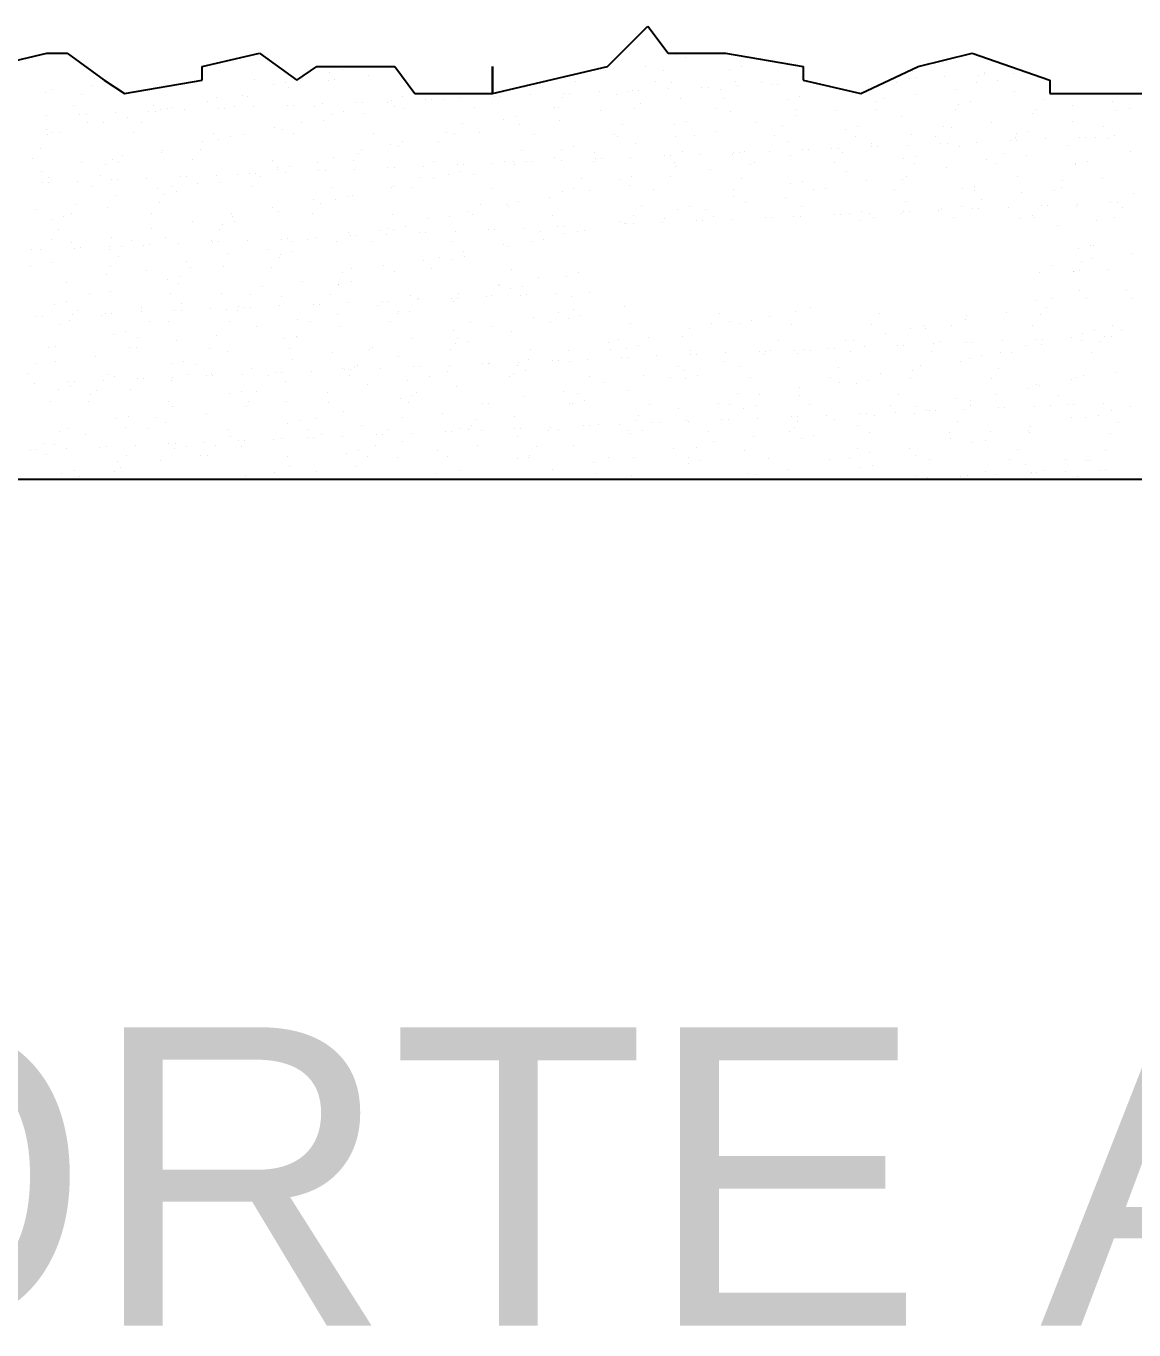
# Model space of a CAD drawing. Header units: inches. Extents: x -3 to 923, y -103 to 154.
# Drawn here: x 617.5236 to 617.6349, y 57.1439 to 57.275 of the extents above; entities that cross this region are included whole.
import ezdxf

# ---------------------------------------------------------------- set-up
doc = ezdxf.new("R2010")
doc.units = ezdxf.units.IN
doc.header["$LTSCALE"] = 10
doc.header["$MEASUREMENT"] = 0
doc.layers.add('DETALHES', color=6, linetype='Continuous')
doc.layers.add('DI-Textos_do_diagrama', color=7, linetype='Continuous')
doc.styles.add('Arial', font='arial.ttf')

# ---------------------------------------------------------------- blocks, each defined once
blk = doc.blocks.new('*X9')
at = {"color": 0}
for p, q in [((101.834, 20.174), (101.834, 20.174)), ((105.77, 20.06), (105.77, 20.06)), ((106.079, 20.176), (106.079, 20.176)), ((106.177, 20.152), (106.177, 20.152)), ((106.733, 20.055), (106.733, 20.055)), ((108.893, 20.105), (108.893, 20.105)), ((100.232, 19.935), (100.232, 19.935)), ((100.315, 19.922), (100.315, 19.922)), ((101.843, 19.927), (101.843, 19.927)), ((102.59, 19.917), (102.59, 19.917)), ((102.597, 19.998), (102.597, 19.998)), ((102.651, 19.925), (102.651, 19.925)), ((102.731, 20.029), (102.731, 20.029)), ((102.992, 19.965), (102.992, 19.965)), ((104.964, 19.94), (104.964, 19.94)), ((105.369, 20.013), (105.369, 20.013)), ((105.954, 20.013), (105.954, 20.013)), ((106.611, 20.028), (106.611, 20.028)), ((107.335, 19.943), (107.335, 19.943)), ((108.421, 19.939), (108.421, 19.939)), ((108.453, 20.007), (108.453, 20.007)), ((108.484, 19.942), (108.484, 19.942)), ((108.778, 19.955), (108.778, 19.955)), ((109.116, 19.969), (109.116, 19.969)), ((109.178, 19.997), (109.178, 19.997)), ((109.178, 19.972), (109.178, 19.972)), ((109.307, 19.918), (109.307, 19.918)), ((109.473, 19.985), (109.473, 19.985)), ((99.741, 19.794), (99.741, 19.794)), ((99.812, 19.822), (99.812, 19.822)), ((100.213, 19.869), (100.213, 19.869)), ((102.035, 19.873), (102.035, 19.873)), ((102.157, 19.9), (102.157, 19.9)), ((102.185, 19.844), (102.185, 19.844)), ((104.557, 19.848), (104.557, 19.848)), ((104.95, 19.787), (104.95, 19.787)), ((105.012, 19.79), (105.012, 19.79)), ((105.067, 19.911), (105.067, 19.911)), ((105.307, 19.803), (105.307, 19.803)), ((105.598, 19.804), (105.598, 19.804)), ((105.644, 19.818), (105.644, 19.818)), ((105.706, 19.82), (105.706, 19.82)), ((105.874, 19.909), (105.874, 19.909)), ((106.001, 19.833), (106.001, 19.833)), ((106.037, 19.901), (106.037, 19.901)), ((106.338, 19.848), (106.338, 19.848)), ((106.401, 19.851), (106.401, 19.851)), ((106.529, 19.823), (106.529, 19.823)), ((106.678, 19.903), (106.678, 19.903)), ((106.695, 19.864), (106.695, 19.864)), ((106.934, 19.896), (106.934, 19.896)), ((107.033, 19.878), (107.033, 19.878)), ((107.095, 19.881), (107.095, 19.881)), ((107.39, 19.894), (107.39, 19.894)), ((108.29, 19.895), (108.29, 19.895)), ((108.9, 19.826), (108.9, 19.826)), ((109.098, 19.893), (109.098, 19.893)), ((109.478, 19.805), (109.478, 19.805)), ((100.027, 19.668), (100.027, 19.668)), ((100.107, 19.772), (100.107, 19.772)), ((100.831, 19.661), (100.831, 19.661)), ((101.377, 19.705), (101.377, 19.705)), ((101.462, 19.746), (101.462, 19.746)), ((101.639, 19.66), (101.639, 19.66)), ((101.719, 19.764), (101.719, 19.764)), ((101.778, 19.752), (101.778, 19.752)), ((102.172, 19.666), (102.172, 19.666)), ((102.235, 19.669), (102.235, 19.669)), ((102.529, 19.682), (102.529, 19.682)), ((102.867, 19.696), (102.867, 19.696)), ((102.929, 19.699), (102.929, 19.699)), ((103.182, 19.698), (103.182, 19.698)), ((103.224, 19.712), (103.224, 19.712)), ((103.33, 19.756), (103.33, 19.756)), ((103.561, 19.727), (103.561, 19.727)), ((103.623, 19.73), (103.623, 19.73)), ((103.751, 19.727), (103.751, 19.727)), ((103.918, 19.742), (103.918, 19.742)), ((104.255, 19.757), (104.255, 19.757)), ((104.318, 19.76), (104.318, 19.76)), ((104.612, 19.773), (104.612, 19.773)), ((104.942, 19.748), (104.942, 19.748)), ((105.476, 19.777), (105.476, 19.777)), ((105.72, 19.683), (105.72, 19.683)), ((106.122, 19.731), (106.122, 19.731)), ((106.554, 19.74), (106.554, 19.74)), ((107.196, 19.728), (107.196, 19.728)), ((107.319, 19.756), (107.319, 19.756)), ((108.094, 19.705), (108.094, 19.705)), ((108.165, 19.732), (108.165, 19.732)), ((108.499, 19.779), (108.499, 19.779)), ((108.917, 19.68), (108.917, 19.68)), ((109.039, 19.707), (109.039, 19.707)), ((109.777, 19.724), (109.777, 19.724)), ((110.064, 19.662), (110.064, 19.662)), ((110.465, 19.709), (110.465, 19.709)), ((99.752, 19.56), (99.752, 19.56)), ((100.089, 19.575), (100.089, 19.575)), ((100.152, 19.578), (100.152, 19.578)), ((100.446, 19.591), (100.446, 19.591)), ((100.565, 19.54), (100.565, 19.54)), ((100.784, 19.606), (100.784, 19.606)), ((100.846, 19.608), (100.846, 19.608)), ((100.9, 19.622), (100.9, 19.622)), ((100.972, 19.632), (100.972, 19.632)), ((101.022, 19.649), (101.022, 19.649)), ((101.141, 19.621), (101.141, 19.621)), ((101.478, 19.636), (101.478, 19.636)), ((101.54, 19.639), (101.54, 19.639)), ((101.835, 19.651), (101.835, 19.651)), ((102.443, 19.653), (102.443, 19.653)), ((102.621, 19.573), (102.621, 19.573)), ((102.743, 19.601), (102.743, 19.601)), ((102.942, 19.588), (102.942, 19.588)), ((103.25, 19.652), (103.25, 19.652)), ((103.343, 19.635), (103.343, 19.635)), ((104.054, 19.645), (104.054, 19.645)), ((104.341, 19.525), (104.341, 19.525)), ((104.463, 19.552), (104.463, 19.552)), ((104.862, 19.644), (104.862, 19.644)), ((104.903, 19.65), (104.903, 19.65)), ((105.316, 19.61), (105.316, 19.61)), ((105.666, 19.637), (105.666, 19.637)), ((106.474, 19.636), (106.474, 19.636)), ((106.623, 19.601), (106.623, 19.601)), ((107.278, 19.629), (107.278, 19.629)), ((107.286, 19.566), (107.286, 19.566)), ((107.687, 19.614), (107.687, 19.614)), ((108.085, 19.628), (108.085, 19.628)), ((108.343, 19.553), (108.343, 19.553)), ((108.889, 19.621), (108.889, 19.621)), ((109.659, 19.588), (109.659, 19.588)), ((109.697, 19.62), (109.697, 19.62)), ((110.501, 19.613), (110.501, 19.613)), ((110.637, 19.632), (110.637, 19.632)), ((99.759, 19.419), (99.759, 19.419)), ((99.819, 19.396), (99.819, 19.396)), ((99.887, 19.397), (99.887, 19.397)), ((100.163, 19.493), (100.163, 19.493)), ((100.327, 19.495), (100.327, 19.495)), ((100.626, 19.395), (100.626, 19.395)), ((100.706, 19.499), (100.706, 19.499)), ((102.047, 19.446), (102.047, 19.446)), ((102.13, 19.423), (102.13, 19.423)), ((102.318, 19.491), (102.318, 19.491)), ((102.537, 19.515), (102.537, 19.515)), ((103.768, 19.398), (103.768, 19.398)), ((103.93, 19.483), (103.93, 19.483)), ((104.102, 19.398), (104.102, 19.398)), ((104.507, 19.471), (104.507, 19.471)), ((104.908, 19.518), (104.908, 19.518)), ((105.541, 19.475), (105.541, 19.475)), ((106.062, 19.477), (106.062, 19.477)), ((106.184, 19.504), (106.184, 19.504)), ((106.474, 19.401), (106.474, 19.401)), ((106.881, 19.493), (106.881, 19.493)), ((107.153, 19.467), (107.153, 19.467)), ((107.782, 19.429), (107.782, 19.429)), ((107.904, 19.456), (107.904, 19.456)), ((108.765, 19.459), (108.765, 19.459)), ((108.851, 19.449), (108.851, 19.449)), ((109.252, 19.497), (109.252, 19.497)), ((109.624, 19.407), (109.624, 19.407)), ((110.064, 19.505), (110.064, 19.505)), ((110.376, 19.451), (110.376, 19.451)), ((99.765, 19.37), (99.765, 19.37)), ((101.324, 19.302), (101.324, 19.302)), ((101.43, 19.388), (101.43, 19.388)), ((101.486, 19.322), (101.486, 19.322)), ((101.608, 19.349), (101.608, 19.349)), ((101.729, 19.376), (101.729, 19.376)), ((102.238, 19.387), (102.238, 19.387)), ((103.042, 19.38), (103.042, 19.38)), ((103.206, 19.274), (103.206, 19.274)), ((103.328, 19.301), (103.328, 19.301)), ((103.695, 19.306), (103.695, 19.306)), ((103.85, 19.379), (103.85, 19.379)), ((104.654, 19.372), (104.654, 19.372)), ((105.461, 19.371), (105.461, 19.371)), ((105.488, 19.35), (105.488, 19.35)), ((105.667, 19.281), (105.667, 19.281)), ((106.072, 19.354), (106.072, 19.354)), ((106.265, 19.364), (106.265, 19.364)), ((107.073, 19.363), (107.073, 19.363)), ((107.208, 19.301), (107.208, 19.301)), ((107.877, 19.356), (107.877, 19.356)), ((108.039, 19.284), (108.039, 19.284)), ((108.402, 19.268), (108.402, 19.268)), ((108.446, 19.376), (108.446, 19.376)), ((108.685, 19.355), (108.685, 19.355)), ((108.739, 19.283), (108.739, 19.283)), ((108.802, 19.285), (108.802, 19.285)), ((109.097, 19.298), (109.097, 19.298)), ((109.434, 19.313), (109.434, 19.313)), ((109.489, 19.348), (109.489, 19.348)), ((109.496, 19.316), (109.496, 19.316)), ((109.502, 19.38), (109.502, 19.38)), ((109.791, 19.329), (109.791, 19.329)), ((110.128, 19.343), (110.128, 19.343)), ((110.19, 19.346), (110.19, 19.346)), ((110.296, 19.347), (110.296, 19.347)), ((110.416, 19.332), (110.416, 19.332)), ((110.485, 19.359), (110.485, 19.359)), ((99.694, 19.234), (99.694, 19.234)), ((100.515, 19.163), (100.515, 19.163)), ((100.912, 19.195), (100.912, 19.195)), ((100.917, 19.21), (100.917, 19.21)), ((101.305, 19.226), (101.305, 19.226)), ((102.633, 19.146), (102.633, 19.146)), ((102.889, 19.185), (102.889, 19.185)), ((102.917, 19.218), (102.917, 19.218)), ((103.294, 19.258), (103.294, 19.258)), ((104.529, 19.209), (104.529, 19.209)), ((104.859, 19.141), (104.859, 19.141)), ((104.927, 19.225), (104.927, 19.225)), ((105.049, 19.252), (105.049, 19.252)), ((105.26, 19.189), (105.26, 19.189)), ((105.268, 19.131), (105.268, 19.131)), ((105.33, 19.134), (105.33, 19.134)), ((105.625, 19.147), (105.625, 19.147)), ((105.962, 19.161), (105.962, 19.161)), ((106.024, 19.164), (106.024, 19.164)), ((106.14, 19.201), (106.14, 19.201)), ((106.319, 19.177), (106.319, 19.177)), ((106.647, 19.177), (106.647, 19.177)), ((106.656, 19.192), (106.656, 19.192)), ((106.719, 19.195), (106.719, 19.195)), ((106.769, 19.204), (106.769, 19.204)), ((107.014, 19.207), (107.014, 19.207)), ((107.232, 19.164), (107.232, 19.164)), ((107.351, 19.222), (107.351, 19.222)), ((107.413, 19.225), (107.413, 19.225)), ((107.637, 19.237), (107.637, 19.237)), ((107.708, 19.238), (107.708, 19.238)), ((107.752, 19.193), (107.752, 19.193)), ((108.045, 19.252), (108.045, 19.252)), ((108.107, 19.255), (108.107, 19.255)), ((108.489, 19.156), (108.489, 19.156)), ((108.929, 19.253), (108.929, 19.253)), ((109.364, 19.185), (109.364, 19.185)), ((109.604, 19.167), (109.604, 19.167)), ((110.011, 19.259), (110.011, 19.259)), ((110.649, 19.205), (110.649, 19.205)), ((99.614, 19.129), (99.614, 19.129)), ((100.11, 19.09), (100.11, 19.09)), ((100.351, 19.07), (100.351, 19.07)), ((100.418, 19.123), (100.418, 19.123)), ((100.473, 19.097), (100.473, 19.097)), ((101.226, 19.121), (101.226, 19.121)), ((102.029, 19.115), (102.029, 19.115)), ((102.071, 19.022), (102.071, 19.022)), ((102.08, 19.046), (102.08, 19.046)), ((102.193, 19.049), (102.193, 19.049)), ((102.482, 19.093), (102.482, 19.093)), ((102.49, 19.01), (102.49, 19.01)), ((102.553, 19.013), (102.553, 19.013)), ((102.837, 19.113), (102.837, 19.113)), ((102.847, 19.026), (102.847, 19.026)), ((103.185, 19.04), (103.185, 19.04)), ((103.247, 19.043), (103.247, 19.043)), ((103.542, 19.056), (103.542, 19.056)), ((103.641, 19.107), (103.641, 19.107)), ((103.879, 19.071), (103.879, 19.071)), ((103.914, 19.001), (103.914, 19.001)), ((103.941, 19.073), (103.941, 19.073)), ((104.236, 19.086), (104.236, 19.086)), ((104.353, 19.098), (104.353, 19.098)), ((104.449, 19.105), (104.449, 19.105)), ((104.454, 19.068), (104.454, 19.068)), ((104.573, 19.101), (104.573, 19.101)), ((104.636, 19.104), (104.636, 19.104)), ((104.931, 19.116), (104.931, 19.116)), ((105.253, 19.099), (105.253, 19.099)), ((106.061, 19.097), (106.061, 19.097)), ((106.073, 19.05), (106.073, 19.05)), ((106.424, 19.024), (106.424, 19.024)), ((106.825, 19.072), (106.825, 19.072)), ((106.864, 19.091), (106.864, 19.091)), ((107.672, 19.089), (107.672, 19.089)), ((107.794, 19.002), (107.794, 19.002)), ((108.367, 19.129), (108.367, 19.129)), ((108.476, 19.083), (108.476, 19.083)), ((108.798, 19.047), (108.798, 19.047)), ((109.202, 19.12), (109.202, 19.12)), ((109.284, 19.081), (109.284, 19.081)), ((110.088, 19.08), (110.088, 19.08)), ((110.088, 19.075), (110.088, 19.075)), ((110.21, 19.107), (110.21, 19.107)), ((99.703, 18.998), (99.703, 18.998)), ((99.713, 18.889), (99.713, 18.889)), ((99.775, 18.891), (99.775, 18.891)), ((99.777, 18.943), (99.777, 18.943)), ((100.07, 18.904), (100.07, 18.904)), ((100.293, 18.96), (100.293, 18.96)), ((100.407, 18.919), (100.407, 18.919)), ((100.47, 18.922), (100.47, 18.922)), ((100.764, 18.935), (100.764, 18.935)), ((101.102, 18.949), (101.102, 18.949)), ((101.164, 18.952), (101.164, 18.952)), ((101.268, 18.881), (101.268, 18.881)), ((101.459, 18.965), (101.459, 18.965)), ((101.498, 18.895), (101.498, 18.895)), ((101.676, 18.973), (101.676, 18.973)), ((101.796, 18.98), (101.796, 18.98)), ((101.858, 18.982), (101.858, 18.982)), ((101.905, 18.952), (101.905, 18.952)), ((102.153, 18.995), (102.153, 18.995)), ((103.516, 18.944), (103.516, 18.944)), ((103.645, 18.929), (103.645, 18.929)), ((103.792, 18.974), (103.792, 18.974)), ((104.047, 18.976), (104.047, 18.976)), ((105.128, 18.936), (105.128, 18.936)), ((105.512, 18.925), (105.512, 18.925)), ((105.634, 18.952), (105.634, 18.952)), ((106.019, 18.951), (106.019, 18.951)), ((106.74, 18.928), (106.74, 18.928)), ((107.232, 18.877), (107.232, 18.877)), ((107.354, 18.904), (107.354, 18.904)), ((107.989, 18.907), (107.989, 18.907)), ((108.351, 18.92), (108.351, 18.92)), ((108.39, 18.955), (108.39, 18.955)), ((109.514, 18.953), (109.514, 18.953)), ((109.963, 18.912), (109.963, 18.912)), ((110.363, 18.929), (110.363, 18.929)), ((100.213, 18.856), (100.213, 18.856)), ((100.462, 18.76), (100.462, 18.76)), ((100.867, 18.834), (100.867, 18.834)), ((100.936, 18.77), (100.936, 18.77)), ((101.017, 18.85), (101.017, 18.85)), ((101.058, 18.797), (101.058, 18.797)), ((101.825, 18.848), (101.825, 18.848)), ((102.629, 18.842), (102.629, 18.842)), ((102.779, 18.749), (102.779, 18.749)), ((102.833, 18.764), (102.833, 18.764)), ((103.218, 18.846), (103.218, 18.846)), ((103.241, 18.856), (103.241, 18.856)), ((103.436, 18.84), (103.436, 18.84)), ((104.24, 18.834), (104.24, 18.834)), ((104.806, 18.739), (104.806, 18.739)), ((104.938, 18.798), (104.938, 18.798)), ((105.048, 18.832), (105.048, 18.832)), ((105.211, 18.812), (105.211, 18.812)), ((105.612, 18.859), (105.612, 18.859)), ((105.852, 18.826), (105.852, 18.826)), ((106.659, 18.75), (106.659, 18.75)), ((106.66, 18.824), (106.66, 18.824)), ((107.177, 18.742), (107.177, 18.742)), ((107.464, 18.818), (107.464, 18.818)), ((107.584, 18.834), (107.584, 18.834)), ((108.271, 18.816), (108.271, 18.816)), ((108.953, 18.829), (108.953, 18.829)), ((109.075, 18.856), (109.075, 18.856)), ((109.075, 18.81), (109.075, 18.81)), ((109.554, 18.79), (109.554, 18.79)), ((109.883, 18.808), (109.883, 18.808)), ((109.955, 18.838), (109.955, 18.838)), ((110.673, 18.781), (110.673, 18.781)), ((99.654, 18.621), (99.654, 18.621)), ((100.055, 18.668), (100.055, 18.668)), ((100.363, 18.643), (100.363, 18.643)), ((100.892, 18.687), (100.892, 18.687)), ((102.027, 18.643), (102.027, 18.643)), ((102.432, 18.717), (102.432, 18.717)), ((102.504, 18.679), (102.504, 18.679)), ((102.657, 18.722), (102.657, 18.722)), ((104.116, 18.671), (104.116, 18.671)), ((104.377, 18.674), (104.377, 18.674)), ((104.399, 18.647), (104.399, 18.647)), ((104.499, 18.701), (104.499, 18.701)), ((105.727, 18.663), (105.727, 18.663)), ((106.097, 18.625), (106.097, 18.625)), ((106.219, 18.653), (106.219, 18.653)), ((106.371, 18.622), (106.371, 18.622)), ((106.776, 18.695), (106.776, 18.695)), ((107.339, 18.655), (107.339, 18.655)), ((108.379, 18.702), (108.379, 18.702)), ((108.72, 18.612), (108.72, 18.612)), ((108.742, 18.625), (108.742, 18.625)), ((108.951, 18.647), (108.951, 18.647)), ((109.057, 18.627), (109.057, 18.627)), ((109.12, 18.629), (109.12, 18.629)), ((109.149, 18.717), (109.149, 18.717)), ((109.415, 18.642), (109.415, 18.642)), ((109.752, 18.657), (109.752, 18.657)), ((109.814, 18.66), (109.814, 18.66)), ((110.1, 18.653), (110.1, 18.653)), ((110.109, 18.672), (110.109, 18.672)), ((110.446, 18.687), (110.446, 18.687)), ((110.509, 18.69), (110.509, 18.69)), ((110.562, 18.639), (110.562, 18.639)), ((99.801, 18.519), (99.801, 18.519)), ((99.923, 18.546), (99.923, 18.546)), ((100.005, 18.584), (100.005, 18.584)), ((100.812, 18.583), (100.812, 18.583)), ((101.219, 18.504), (101.219, 18.504)), ((101.616, 18.576), (101.616, 18.576)), ((101.62, 18.551), (101.62, 18.551)), ((101.644, 18.497), (101.644, 18.497)), ((102.083, 18.595), (102.083, 18.595)), ((102.424, 18.575), (102.424, 18.575)), ((103.228, 18.568), (103.228, 18.568)), ((103.592, 18.526), (103.592, 18.526)), ((103.803, 18.547), (103.803, 18.547)), ((103.997, 18.6), (103.997, 18.6)), ((104.036, 18.567), (104.036, 18.567)), ((104.84, 18.56), (104.84, 18.56)), ((105.524, 18.498), (105.524, 18.498)), ((105.562, 18.482), (105.562, 18.482)), ((105.647, 18.559), (105.647, 18.559)), ((105.648, 18.478), (105.648, 18.478)), ((105.943, 18.491), (105.943, 18.491)), ((105.964, 18.53), (105.964, 18.53)), ((106.28, 18.505), (106.28, 18.505)), ((106.343, 18.508), (106.343, 18.508)), ((106.451, 18.552), (106.451, 18.552)), ((106.637, 18.521), (106.637, 18.521)), ((106.974, 18.536), (106.974, 18.536)), ((107.037, 18.538), (107.037, 18.538)), ((107.259, 18.551), (107.259, 18.551)), ((107.332, 18.551), (107.332, 18.551)), ((107.669, 18.566), (107.669, 18.566)), ((107.731, 18.569), (107.731, 18.569)), ((107.818, 18.577), (107.818, 18.577)), ((107.936, 18.505), (107.936, 18.505)), ((107.94, 18.604), (107.94, 18.604)), ((108.026, 18.581), (108.026, 18.581)), ((108.063, 18.544), (108.063, 18.544)), ((108.341, 18.578), (108.341, 18.578)), ((108.363, 18.596), (108.363, 18.596)), ((108.426, 18.599), (108.426, 18.599)), ((108.871, 18.543), (108.871, 18.543)), ((109.538, 18.529), (109.538, 18.529)), ((109.66, 18.556), (109.66, 18.556)), ((109.675, 18.536), (109.675, 18.536)), ((110.307, 18.508), (110.307, 18.508)), ((110.482, 18.535), (110.482, 18.535)), ((99.88, 18.422), (99.88, 18.422)), ((100.814, 18.431), (100.814, 18.431)), ((101.491, 18.414), (101.491, 18.414)), ((101.522, 18.47), (101.522, 18.47)), ((102.784, 18.387), (102.784, 18.387)), ((102.808, 18.354), (102.808, 18.354)), ((102.871, 18.356), (102.871, 18.356)), ((103.103, 18.406), (103.103, 18.406)), ((103.166, 18.369), (103.166, 18.369)), ((103.185, 18.434), (103.185, 18.434)), ((103.242, 18.422), (103.242, 18.422)), ((103.364, 18.449), (103.364, 18.449)), ((103.503, 18.384), (103.503, 18.384)), ((103.565, 18.387), (103.565, 18.387)), ((103.86, 18.4), (103.86, 18.4)), ((104.197, 18.414), (104.197, 18.414)), ((104.26, 18.417), (104.26, 18.417)), ((104.554, 18.43), (104.554, 18.43)), ((104.715, 18.398), (104.715, 18.398)), ((104.891, 18.445), (104.891, 18.445)), ((104.954, 18.447), (104.954, 18.447)), ((104.963, 18.374), (104.963, 18.374)), ((105.085, 18.401), (105.085, 18.401)), ((105.158, 18.409), (105.158, 18.409)), ((105.586, 18.475), (105.586, 18.475)), ((109.906, 18.461), (109.906, 18.461)), ((99.601, 18.218), (99.601, 18.218)), ((99.694, 18.218), (99.694, 18.218)), ((99.8, 18.318), (99.8, 18.318)), ((100.005, 18.292), (100.005, 18.292)), ((100.031, 18.232), (100.031, 18.232)), ((100.093, 18.235), (100.093, 18.235)), ((100.387, 18.219), (100.387, 18.219)), ((100.388, 18.248), (100.388, 18.248)), ((100.407, 18.339), (100.407, 18.339)), ((100.509, 18.246), (100.509, 18.246)), ((100.604, 18.311), (100.604, 18.311)), ((100.725, 18.263), (100.725, 18.263)), ((100.788, 18.265), (100.788, 18.265)), ((100.948, 18.343), (100.948, 18.343)), ((101.083, 18.278), (101.083, 18.278)), ((101.412, 18.31), (101.412, 18.31)), ((101.42, 18.293), (101.42, 18.293)), ((101.482, 18.296), (101.482, 18.296)), ((101.777, 18.309), (101.777, 18.309)), ((101.972, 18.222), (101.972, 18.222)), ((102.114, 18.323), (102.114, 18.323)), ((102.177, 18.326), (102.177, 18.326)), ((102.216, 18.303), (102.216, 18.303)), ((102.379, 18.314), (102.379, 18.314)), ((102.471, 18.339), (102.471, 18.339)), ((102.669, 18.295), (102.669, 18.295)), ((103.023, 18.302), (103.023, 18.302)), ((103.827, 18.295), (103.827, 18.295)), ((104.349, 18.27), (104.349, 18.27)), ((104.389, 18.247), (104.389, 18.247)), ((104.635, 18.294), (104.635, 18.294)), ((104.75, 18.317), (104.75, 18.317)), ((110.124, 18.229), (110.124, 18.229)), ((110.246, 18.256), (110.246, 18.256)), ((110.274, 18.263), (110.274, 18.263)), ((99.813, 18.092), (99.813, 18.092)), ((100.479, 18.149), (100.479, 18.149)), ((101.166, 18.101), (101.166, 18.101)), ((101.57, 18.175), (101.57, 18.175)), ((102.091, 18.141), (102.091, 18.141)), ((102.107, 18.171), (102.107, 18.171)), ((102.229, 18.198), (102.229, 18.198)), ((103.537, 18.105), (103.537, 18.105)), ((103.702, 18.133), (103.702, 18.133)), ((103.828, 18.122), (103.828, 18.122)), ((103.944, 18.197), (103.944, 18.197)), ((103.95, 18.149), (103.95, 18.149)), ((110.149, 18.1), (110.149, 18.1)), ((110.258, 18.131), (110.258, 18.131)), ((110.659, 18.179), (110.659, 18.179)), ((99.591, 18.046), (99.591, 18.046)), ((100.357, 17.962), (100.357, 17.962)), ((100.399, 18.044), (100.399, 18.044)), ((100.758, 18.009), (100.758, 18.009)), ((101.203, 18.038), (101.203, 18.038)), ((101.534, 18.043), (101.534, 18.043)), ((102.011, 18.036), (102.011, 18.036)), ((102.731, 17.984), (102.731, 17.984)), ((102.815, 18.03), (102.815, 18.03)), ((103.136, 18.058), (103.136, 18.058)), ((103.254, 17.995), (103.254, 17.995)), ((103.622, 18.028), (103.622, 18.028)), ((104.426, 18.022), (104.426, 18.022)), ((105.102, 17.988), (105.102, 17.988)), ((109.733, 17.986), (109.733, 17.986)), ((109.853, 18.058), (109.853, 18.058)), ((110.069, 17.996), (110.069, 17.996)), ((110.07, 18.001), (110.07, 18.001)), ((110.132, 18.003), (110.132, 18.003)), ((110.427, 18.016), (110.427, 18.016)), ((99.952, 17.889), (99.952, 17.889)), ((100.972, 17.919), (100.972, 17.919)), ((101.078, 17.875), (101.078, 17.875)), ((101.094, 17.946), (101.094, 17.946)), ((101.922, 17.845), (101.922, 17.845)), ((102.324, 17.892), (102.324, 17.892)), ((102.69, 17.867), (102.69, 17.867)), ((102.693, 17.871), (102.693, 17.871)), ((102.815, 17.898), (102.815, 17.898)), ((104.296, 17.867), (104.296, 17.867)), ((104.302, 17.859), (104.302, 17.859)), ((104.413, 17.822), (104.413, 17.822)), ((104.535, 17.849), (104.535, 17.849)), ((104.701, 17.941), (104.701, 17.941)), ((104.974, 17.947), (104.974, 17.947)), ((99.959, 17.694), (99.959, 17.694)), ((100.191, 17.773), (100.191, 17.773)), ((100.399, 17.792), (100.399, 17.792)), ((100.998, 17.771), (100.998, 17.771)), ((101.517, 17.772), (101.517, 17.772)), ((101.802, 17.765), (101.802, 17.765)), ((102.119, 17.743), (102.119, 17.743)), ((102.61, 17.763), (102.61, 17.763)), ((103.126, 17.697), (103.126, 17.697)), ((103.189, 17.7), (103.189, 17.7)), ((103.414, 17.757), (103.414, 17.757)), ((103.484, 17.713), (103.484, 17.713)), ((103.487, 17.728), (103.487, 17.728)), ((103.821, 17.728), (103.821, 17.728)), ((103.839, 17.695), (103.839, 17.695)), ((103.883, 17.73), (103.883, 17.73)), ((103.889, 17.775), (103.889, 17.775)), ((104.178, 17.743), (104.178, 17.743)), ((104.222, 17.755), (104.222, 17.755)), ((104.515, 17.758), (104.515, 17.758)), ((104.578, 17.761), (104.578, 17.761)), ((104.872, 17.774), (104.872, 17.774)), ((105.026, 17.749), (105.026, 17.749)), ((105.21, 17.788), (105.21, 17.788)), ((109.696, 17.705), (109.696, 17.705)), ((109.861, 17.725), (109.861, 17.725)), ((110.136, 17.802), (110.136, 17.802)), ((110.205, 17.729), (110.205, 17.729)), ((110.609, 17.802), (110.609, 17.802)), ((110.668, 17.723), (110.668, 17.723)), ((99.837, 17.667), (99.837, 17.667)), ((100.012, 17.561), (100.012, 17.561)), ((100.066, 17.61), (100.066, 17.61)), ((100.304, 17.559), (100.304, 17.559)), ((100.349, 17.576), (100.349, 17.576)), ((100.412, 17.579), (100.412, 17.579)), ((100.706, 17.592), (100.706, 17.592)), ((100.709, 17.633), (100.709, 17.633)), ((101.043, 17.606), (101.043, 17.606)), ((101.106, 17.609), (101.106, 17.609)), ((101.11, 17.68), (101.11, 17.68)), ((101.401, 17.622), (101.401, 17.622)), ((101.558, 17.619), (101.558, 17.619)), ((101.678, 17.602), (101.678, 17.602)), ((101.68, 17.646), (101.68, 17.646)), ((101.738, 17.637), (101.738, 17.637)), ((101.8, 17.64), (101.8, 17.64)), ((102.095, 17.652), (102.095, 17.652)), ((102.432, 17.667), (102.432, 17.667)), ((102.495, 17.67), (102.495, 17.67)), ((102.675, 17.563), (102.675, 17.563)), ((102.789, 17.683), (102.789, 17.683)), ((103.083, 17.655), (103.083, 17.655)), ((103.278, 17.571), (103.278, 17.571)), ((103.289, 17.594), (103.289, 17.594)), ((103.4, 17.598), (103.4, 17.598)), ((104.901, 17.586), (104.901, 17.586)), ((105.052, 17.611), (105.052, 17.611)), ((105.56, 17.647), (105.56, 17.647)), ((106.512, 17.578), (106.512, 17.578)), ((107.28, 17.599), (107.28, 17.599)), ((107.426, 17.633), (107.426, 17.633)), ((108.124, 17.57), (108.124, 17.57)), ((109.396, 17.589), (109.396, 17.589)), ((109.736, 17.562), (109.736, 17.562)), ((109.797, 17.637), (109.797, 17.637)), ((99.655, 17.546), (99.655, 17.546)), ((99.717, 17.549), (99.717, 17.549)), ((99.897, 17.468), (99.897, 17.468)), ((99.986, 17.506), (99.986, 17.506)), ((100.79, 17.499), (100.79, 17.499)), ((100.984, 17.492), (100.984, 17.492)), ((101.598, 17.498), (101.598, 17.498)), ((101.869, 17.442), (101.869, 17.442)), ((102.274, 17.516), (102.274, 17.516)), ((102.402, 17.491), (102.402, 17.491)), ((102.704, 17.444), (102.704, 17.444)), ((103.209, 17.49), (103.209, 17.49)), ((104.013, 17.483), (104.013, 17.483)), ((104.24, 17.446), (104.24, 17.446)), ((104.648, 17.538), (104.648, 17.538)), ((104.821, 17.482), (104.821, 17.482)), ((104.998, 17.522), (104.998, 17.522)), ((105.12, 17.55), (105.12, 17.55)), ((105.625, 17.475), (105.625, 17.475)), ((106.433, 17.474), (106.433, 17.474)), ((106.618, 17.494), (106.618, 17.494)), ((106.719, 17.474), (106.719, 17.474)), ((106.841, 17.501), (106.841, 17.501)), ((107.019, 17.541), (107.019, 17.541)), ((107.237, 17.467), (107.237, 17.467)), ((108.044, 17.466), (108.044, 17.466)), ((108.561, 17.453), (108.561, 17.453)), ((108.848, 17.459), (108.848, 17.459)), ((108.991, 17.516), (108.991, 17.516)), ((109.001, 17.55), (109.001, 17.55)), ((109.656, 17.458), (109.656, 17.458)), ((110.46, 17.451), (110.46, 17.451)), ((100.423, 17.367), (100.423, 17.367)), ((100.545, 17.394), (100.545, 17.394)), ((100.665, 17.337), (100.665, 17.337)), ((101.061, 17.303), (101.061, 17.303)), ((101.462, 17.35), (101.462, 17.35)), ((102.143, 17.319), (102.143, 17.319)), ((102.265, 17.346), (102.265, 17.346)), ((102.277, 17.329), (102.277, 17.329)), ((103.434, 17.325), (103.434, 17.325)), ((103.839, 17.399), (103.839, 17.399)), ((103.888, 17.321), (103.888, 17.321)), ((103.986, 17.298), (103.986, 17.298)), ((104.425, 17.395), (104.425, 17.395)), ((105.5, 17.313), (105.5, 17.313)), ((105.806, 17.329), (105.806, 17.329)), ((106.145, 17.347), (106.145, 17.347)), ((106.213, 17.421), (106.213, 17.421)), ((107.112, 17.305), (107.112, 17.305)), ((107.778, 17.304), (107.778, 17.304)), ((107.866, 17.299), (107.866, 17.299)), ((108.183, 17.377), (108.183, 17.377)), ((108.439, 17.426), (108.439, 17.426)), ((108.584, 17.424), (108.584, 17.424)), ((108.723, 17.297), (108.723, 17.297)), ((109.356, 17.299), (109.356, 17.299)), ((109.694, 17.314), (109.694, 17.314)), ((109.756, 17.317), (109.756, 17.317)), ((110.051, 17.33), (110.051, 17.33)), ((110.149, 17.307), (110.149, 17.307)), ((110.16, 17.378), (110.16, 17.378)), ((110.282, 17.405), (110.282, 17.405)), ((110.388, 17.344), (110.388, 17.344)), ((110.45, 17.347), (110.45, 17.347)), ((110.556, 17.399), (110.556, 17.399)), ((99.777, 17.234), (99.777, 17.234)), ((99.849, 17.24), (99.849, 17.24)), ((100.585, 17.233), (100.585, 17.233)), ((100.656, 17.23), (100.656, 17.23)), ((101.389, 17.226), (101.389, 17.226)), ((101.57, 17.192), (101.57, 17.192)), ((102.197, 17.225), (102.197, 17.225)), ((102.626, 17.186), (102.626, 17.186)), ((103.001, 17.218), (103.001, 17.218)), ((103.027, 17.233), (103.027, 17.233)), ((103.809, 17.217), (103.809, 17.217)), ((103.863, 17.271), (103.863, 17.271)), ((104.612, 17.21), (104.612, 17.21)), ((104.999, 17.208), (104.999, 17.208)), ((105.404, 17.282), (105.404, 17.282)), ((105.42, 17.209), (105.42, 17.209)), ((105.584, 17.223), (105.584, 17.223)), ((105.706, 17.25), (105.706, 17.25)), ((106.224, 17.202), (106.224, 17.202)), ((106.579, 17.178), (106.579, 17.178)), ((106.916, 17.193), (106.916, 17.193)), ((106.979, 17.195), (106.979, 17.195)), ((107.032, 17.201), (107.032, 17.201)), ((107.273, 17.208), (107.273, 17.208)), ((107.304, 17.174), (107.304, 17.174)), ((107.371, 17.212), (107.371, 17.212)), ((107.426, 17.201), (107.426, 17.201)), ((107.611, 17.223), (107.611, 17.223)), ((107.673, 17.226), (107.673, 17.226)), ((107.836, 17.194), (107.836, 17.194)), ((107.968, 17.239), (107.968, 17.239)), ((108.305, 17.253), (108.305, 17.253)), ((108.367, 17.256), (108.367, 17.256)), ((108.643, 17.193), (108.643, 17.193)), ((108.662, 17.269), (108.662, 17.269)), ((108.999, 17.284), (108.999, 17.284)), ((109.062, 17.286), (109.062, 17.286)), ((109.343, 17.187), (109.343, 17.187)), ((109.447, 17.186), (109.447, 17.186)), ((109.586, 17.25), (109.586, 17.25)), ((109.748, 17.26), (109.748, 17.26)), ((110.255, 17.185), (110.255, 17.185)), ((110.335, 17.289), (110.335, 17.289)), ((99.653, 17.072), (99.653, 17.072)), ((99.847, 17.091), (99.847, 17.091)), ((100.249, 17.138), (100.249, 17.138)), ((101.008, 17.068), (101.008, 17.068)), ((101.13, 17.095), (101.13, 17.095)), ((101.264, 17.064), (101.264, 17.064)), ((102.221, 17.113), (102.221, 17.113)), ((102.851, 17.046), (102.851, 17.046)), ((102.876, 17.056), (102.876, 17.056)), ((103.29, 17.144), (103.29, 17.144)), ((103.445, 17.041), (103.445, 17.041)), ((103.507, 17.044), (103.507, 17.044)), ((103.802, 17.057), (103.802, 17.057)), ((104.139, 17.071), (104.139, 17.071)), ((104.191, 17.069), (104.191, 17.069)), ((104.201, 17.074), (104.201, 17.074)), ((104.488, 17.048), (104.488, 17.048)), ((104.496, 17.087), (104.496, 17.087)), ((104.592, 17.116), (104.592, 17.116)), ((104.833, 17.102), (104.833, 17.102)), ((104.896, 17.105), (104.896, 17.105)), ((105.01, 17.095), (105.01, 17.095)), ((105.19, 17.117), (105.19, 17.117)), ((105.528, 17.132), (105.528, 17.132)), ((105.59, 17.135), (105.59, 17.135)), ((105.885, 17.148), (105.885, 17.148)), ((106.099, 17.039), (106.099, 17.039)), ((106.222, 17.162), (106.222, 17.162)), ((106.284, 17.165), (106.284, 17.165)), ((106.565, 17.091), (106.565, 17.091)), ((106.731, 17.047), (106.731, 17.047)), ((106.969, 17.165), (106.969, 17.165)), ((108.534, 17.048), (108.534, 17.048)), ((108.936, 17.095), (108.936, 17.095)), ((109.025, 17.126), (109.025, 17.126)), ((109.147, 17.153), (109.147, 17.153)), ((99.573, 16.967), (99.573, 16.967)), ((100.33, 16.905), (100.33, 16.905)), ((100.377, 16.961), (100.377, 16.961)), ((100.435, 16.94), (100.435, 16.94)), ((100.667, 16.92), (100.667, 16.92)), ((100.73, 16.923), (100.73, 16.923)), ((101.024, 16.935), (101.024, 16.935)), ((101.184, 16.959), (101.184, 16.959)), ((101.362, 16.95), (101.362, 16.95)), ((101.412, 16.974), (101.412, 16.974)), ((101.424, 16.953), (101.424, 16.953)), ((101.719, 16.966), (101.719, 16.966)), ((101.814, 17.021), (101.814, 17.021)), ((101.988, 16.953), (101.988, 16.953)), ((102.056, 16.981), (102.056, 16.981)), ((102.118, 16.983), (102.118, 16.983)), ((102.413, 16.996), (102.413, 16.996)), ((102.729, 17.019), (102.729, 17.019)), ((102.75, 17.011), (102.75, 17.011)), ((102.796, 16.951), (102.796, 16.951)), ((102.813, 17.014), (102.813, 17.014)), ((103.107, 17.026), (103.107, 17.026)), ((103.379, 16.904), (103.379, 16.904)), ((103.6, 16.945), (103.6, 16.945)), ((103.786, 16.996), (103.786, 16.996)), ((104.408, 16.943), (104.408, 16.943)), ((104.449, 16.971), (104.449, 16.971)), ((104.571, 16.998), (104.571, 16.998)), ((105.212, 16.937), (105.212, 16.937)), ((105.756, 16.952), (105.756, 16.952)), ((106.019, 16.935), (106.019, 16.935)), ((106.157, 16.999), (106.157, 16.999)), ((106.169, 16.923), (106.169, 16.923)), ((106.291, 16.95), (106.291, 16.95)), ((106.823, 16.929), (106.823, 16.929)), ((107.631, 16.927), (107.631, 16.927)), ((107.711, 17.031), (107.711, 17.031)), ((108.13, 16.974), (108.13, 16.974)), ((108.435, 16.921), (108.435, 16.921)), ((108.451, 16.999), (108.451, 16.999)), ((109.243, 16.919), (109.243, 16.919)), ((109.323, 17.023), (109.323, 17.023)), ((110.047, 16.913), (110.047, 16.913)), ((110.1, 16.93), (110.1, 16.93)), ((110.171, 16.951), (110.171, 16.951)), ((110.501, 16.978), (110.501, 16.978)), ((99.636, 16.875), (99.636, 16.875)), ((99.873, 16.816), (99.873, 16.816)), ((99.973, 16.89), (99.973, 16.89)), ((99.995, 16.843), (99.995, 16.843)), ((100.035, 16.892), (100.035, 16.892)), ((100.252, 16.798), (100.252, 16.798)), ((100.6, 16.809), (100.6, 16.809)), ((101.008, 16.9), (101.008, 16.9)), ((101.716, 16.795), (101.716, 16.795)), ((101.864, 16.79), (101.864, 16.79)), ((102.155, 16.892), (102.155, 16.892)), ((102.573, 16.783), (102.573, 16.783)), ((102.977, 16.857), (102.977, 16.857)), ((103.475, 16.782), (103.475, 16.782)), ((103.875, 16.844), (103.875, 16.844)), ((104.944, 16.787), (104.944, 16.787)), ((105.087, 16.774), (105.087, 16.774)), ((105.351, 16.879), (105.351, 16.879)), ((105.596, 16.796), (105.596, 16.796)), ((107.321, 16.835), (107.321, 16.835)), ((107.722, 16.882), (107.722, 16.882)), ((107.89, 16.874), (107.89, 16.874)), ((108.012, 16.901), (108.012, 16.901)), ((109.61, 16.826), (109.61, 16.826)), ((109.695, 16.857), (109.695, 16.857)), ((109.732, 16.853), (109.732, 16.853)), ((99.794, 16.688), (99.794, 16.688)), ((100.172, 16.694), (100.172, 16.694)), ((100.199, 16.761), (100.199, 16.761)), ((100.976, 16.688), (100.976, 16.688)), ((101.594, 16.768), (101.594, 16.768)), ((101.764, 16.644), (101.764, 16.644)), ((101.784, 16.686), (101.784, 16.686)), ((102.165, 16.692), (102.165, 16.692)), ((102.588, 16.68), (102.588, 16.68)), ((103.314, 16.719), (103.314, 16.719)), ((103.395, 16.678), (103.395, 16.678)), ((103.436, 16.746), (103.436, 16.746)), ((104.138, 16.666), (104.138, 16.666)), ((104.199, 16.672), (104.199, 16.672)), ((104.543, 16.74), (104.543, 16.74)), ((105.007, 16.67), (105.007, 16.67)), ((105.034, 16.671), (105.034, 16.671)), ((105.156, 16.698), (105.156, 16.698)), ((105.811, 16.664), (105.811, 16.664)), ((106.509, 16.67), (106.509, 16.67)), ((106.619, 16.662), (106.619, 16.662)), ((106.699, 16.766), (106.699, 16.766)), ((106.877, 16.65), (106.877, 16.65)), ((106.916, 16.762), (106.916, 16.762)), ((107.316, 16.747), (107.316, 16.747)), ((107.423, 16.656), (107.423, 16.656)), ((108.23, 16.654), (108.23, 16.654)), ((108.31, 16.758), (108.31, 16.758)), ((108.481, 16.645), (108.481, 16.645)), ((108.886, 16.718), (108.886, 16.718)), ((109.034, 16.648), (109.034, 16.648)), ((109.036, 16.699), (109.036, 16.699)), ((109.288, 16.765), (109.288, 16.765)), ((109.675, 16.643), (109.675, 16.643)), ((109.842, 16.646), (109.842, 16.646)), ((109.922, 16.75), (109.922, 16.75)), ((110.012, 16.658), (110.012, 16.658)), ((110.074, 16.66), (110.074, 16.66)), ((110.369, 16.673), (110.369, 16.673)), ((100.459, 16.516), (100.459, 16.516)), ((100.581, 16.543), (100.581, 16.543)), ((100.851, 16.525), (100.851, 16.525)), ((101.02, 16.64), (101.02, 16.64)), ((101.359, 16.571), (101.359, 16.571)), ((102.463, 16.517), (102.463, 16.517)), ((102.74, 16.592), (102.74, 16.592)), ((103.329, 16.527), (103.329, 16.527)), ((103.731, 16.574), (103.731, 16.574)), ((104.461, 16.544), (104.461, 16.544)), ((105.703, 16.549), (105.703, 16.549)), ((106.108, 16.623), (106.108, 16.623)), ((106.755, 16.623), (106.755, 16.623)), ((106.897, 16.522), (106.897, 16.522)), ((107.234, 16.536), (107.234, 16.536)), ((107.297, 16.539), (107.297, 16.539)), ((107.591, 16.552), (107.591, 16.552)), ((107.929, 16.567), (107.929, 16.567)), ((107.991, 16.57), (107.991, 16.57)), ((108.074, 16.553), (108.074, 16.553)), ((108.286, 16.582), (108.286, 16.582)), ((108.475, 16.574), (108.475, 16.574)), ((108.597, 16.602), (108.597, 16.602)), ((108.623, 16.597), (108.623, 16.597)), ((108.685, 16.6), (108.685, 16.6)), ((108.98, 16.613), (108.98, 16.613)), ((109.317, 16.627), (109.317, 16.627)), ((109.38, 16.63), (109.38, 16.63)), ((110.047, 16.528), (110.047, 16.528)), ((110.196, 16.526), (110.196, 16.526)), ((110.318, 16.553), (110.318, 16.553)), ((110.451, 16.601), (110.451, 16.601)), ((110.646, 16.64), (110.646, 16.64)), ((99.885, 16.389), (99.885, 16.389)), ((99.963, 16.422), (99.963, 16.422)), ((100.551, 16.432), (100.551, 16.432)), ((100.771, 16.421), (100.771, 16.421)), ((100.952, 16.479), (100.952, 16.479)), ((101.575, 16.414), (101.575, 16.414)), ((102.179, 16.468), (102.179, 16.468)), ((102.301, 16.495), (102.301, 16.495)), ((102.383, 16.413), (102.383, 16.413)), ((102.924, 16.454), (102.924, 16.454)), ((103.187, 16.406), (103.187, 16.406)), ((103.763, 16.385), (103.763, 16.385)), ((103.825, 16.388), (103.825, 16.388)), ((103.899, 16.419), (103.899, 16.419)), ((103.995, 16.405), (103.995, 16.405)), ((104.021, 16.446), (104.021, 16.446)), ((104.074, 16.509), (104.074, 16.509)), ((104.12, 16.401), (104.12, 16.401)), ((104.457, 16.415), (104.457, 16.415)), ((104.519, 16.418), (104.519, 16.418)), ((104.798, 16.398), (104.798, 16.398)), ((104.814, 16.431), (104.814, 16.431)), ((104.894, 16.41), (104.894, 16.41)), ((105.151, 16.446), (105.151, 16.446)), ((105.214, 16.448), (105.214, 16.448)), ((105.296, 16.457), (105.296, 16.457)), ((105.508, 16.461), (105.508, 16.461)), ((105.606, 16.397), (105.606, 16.397)), ((105.686, 16.501), (105.686, 16.501)), ((105.742, 16.398), (105.742, 16.398)), ((105.846, 16.476), (105.846, 16.476)), ((105.908, 16.479), (105.908, 16.479)), ((106.181, 16.496), (106.181, 16.496)), ((106.203, 16.491), (106.203, 16.491)), ((106.41, 16.39), (106.41, 16.39)), ((106.54, 16.506), (106.54, 16.506)), ((106.602, 16.509), (106.602, 16.509)), ((107.218, 16.389), (107.218, 16.389)), ((107.268, 16.432), (107.268, 16.432)), ((107.298, 16.493), (107.298, 16.493)), ((107.673, 16.506), (107.673, 16.506)), ((107.902, 16.447), (107.902, 16.447)), ((108.022, 16.382), (108.022, 16.382)), ((108.83, 16.381), (108.83, 16.381)), ((108.909, 16.485), (108.909, 16.485)), ((109.238, 16.389), (109.238, 16.389)), ((109.622, 16.399), (109.622, 16.399)), ((109.639, 16.436), (109.639, 16.436)), ((110.521, 16.477), (110.521, 16.477)), ((99.739, 16.267), (99.739, 16.267)), ((99.839, 16.26), (99.839, 16.26)), ((100.146, 16.359), (100.146, 16.359)), ((100.648, 16.249), (100.648, 16.249)), ((100.985, 16.264), (100.985, 16.264)), ((101.048, 16.266), (101.048, 16.266)), ((101.342, 16.279), (101.342, 16.279)), ((101.45, 16.252), (101.45, 16.252)), ((101.605, 16.341), (101.605, 16.341)), ((101.68, 16.294), (101.68, 16.294)), ((101.742, 16.297), (101.742, 16.297)), ((102.037, 16.31), (102.037, 16.31)), ((102.116, 16.315), (102.116, 16.315)), ((102.374, 16.324), (102.374, 16.324)), ((102.436, 16.327), (102.436, 16.327)), ((102.517, 16.362), (102.517, 16.362)), ((102.731, 16.34), (102.731, 16.34)), ((103.068, 16.355), (103.068, 16.355)), ((103.131, 16.357), (103.131, 16.357)), ((103.326, 16.292), (103.326, 16.292)), ((103.425, 16.37), (103.425, 16.37)), ((104.49, 16.337), (104.49, 16.337)), ((105.62, 16.371), (105.62, 16.371)), ((106.459, 16.293), (106.459, 16.293)), ((106.861, 16.34), (106.861, 16.34)), ((107.34, 16.323), (107.34, 16.323)), ((107.462, 16.35), (107.462, 16.35)), ((108.833, 16.315), (108.833, 16.315)), ((109.061, 16.275), (109.061, 16.275)), ((109.183, 16.302), (109.183, 16.302)), ((109.633, 16.374), (109.633, 16.374)), ((110.441, 16.373), (110.441, 16.373)), ((99.597, 16.203), (99.597, 16.203)), ((99.659, 16.206), (99.659, 16.206)), ((99.759, 16.156), (99.759, 16.156)), ((99.954, 16.219), (99.954, 16.219)), ((100.291, 16.233), (100.291, 16.233)), ((100.353, 16.236), (100.353, 16.236)), ((100.563, 16.149), (100.563, 16.149)), ((101.044, 16.216), (101.044, 16.216)), ((101.166, 16.243), (101.166, 16.243)), ((101.304, 16.15), (101.304, 16.15)), ((101.37, 16.148), (101.37, 16.148)), ((101.711, 16.241), (101.711, 16.241)), ((102.174, 16.141), (102.174, 16.141)), ((102.764, 16.168), (102.764, 16.168)), ((102.887, 16.195), (102.887, 16.195)), ((102.982, 16.14), (102.982, 16.14)), ((103.062, 16.244), (103.062, 16.244)), ((103.276, 16.124), (103.276, 16.124)), ((103.681, 16.198), (103.681, 16.198)), ((103.786, 16.133), (103.786, 16.133)), ((104.082, 16.245), (104.082, 16.245)), ((104.485, 16.12), (104.485, 16.12)), ((104.594, 16.132), (104.594, 16.132)), ((104.607, 16.147), (104.607, 16.147)), ((104.674, 16.236), (104.674, 16.236)), ((105.046, 16.244), (105.046, 16.244)), ((105.398, 16.125), (105.398, 16.125)), ((105.647, 16.128), (105.647, 16.128)), ((106.055, 16.22), (106.055, 16.22)), ((106.205, 16.124), (106.205, 16.124)), ((106.285, 16.228), (106.285, 16.228)), ((106.767, 16.196), (106.767, 16.196)), ((107.897, 16.22), (107.897, 16.22)), ((108.025, 16.176), (108.025, 16.176)), ((108.426, 16.223), (108.426, 16.223)), ((108.487, 16.147), (108.487, 16.147)), ((109.509, 16.212), (109.509, 16.212)), ((110.398, 16.198), (110.398, 16.198)), ((100.031, 15.992), (100.031, 15.992)), ((100.438, 15.987), (100.438, 15.987)), ((100.471, 16.089), (100.471, 16.089)), ((100.498, 16.029), (100.498, 16.029)), ((100.903, 16.102), (100.903, 16.102)), ((102.191, 16.041), (102.191, 16.041)), ((102.869, 16.033), (102.869, 16.033)), ((103.911, 15.992), (103.911, 15.992)), ((104.841, 16.007), (104.841, 16.007)), ((105.246, 16.081), (105.246, 16.081)), ((106.205, 16.071), (106.205, 16.071)), ((106.327, 16.098), (106.327, 16.098)), ((107.009, 16.117), (107.009, 16.117)), ((107.213, 16.011), (107.213, 16.011)), ((107.62, 16.103), (107.62, 16.103)), ((107.817, 16.116), (107.817, 16.116)), ((107.926, 16.023), (107.926, 16.023)), ((108.048, 16.05), (108.048, 16.05)), ((108.621, 16.109), (108.621, 16.109)), ((109.429, 16.108), (109.429, 16.108)), ((109.59, 16.059), (109.59, 16.059)), ((109.768, 16.002), (109.768, 16.002)), ((109.991, 16.106), (109.991, 16.106)), ((109.993, 15.987), (109.993, 15.987)), ((110.207, 16.099), (110.207, 16.099)), ((110.233, 16.101), (110.233, 16.101)), ((110.33, 16.002), (110.33, 16.002)), ((110.392, 16.004), (110.392, 16.004)), ((99.909, 15.965), (99.909, 15.965)), ((100.091, 15.937), (100.091, 15.937)), ((101.63, 15.916), (101.63, 15.916)), ((101.752, 15.943), (101.752, 15.943)), ((102.05, 15.979), (102.05, 15.979)), ((102.063, 15.912), (102.063, 15.912)), ((102.468, 15.985), (102.468, 15.985)), ((103.661, 15.971), (103.661, 15.971)), ((104.434, 15.916), (104.434, 15.916)), ((105.273, 15.963), (105.273, 15.963)), ((105.632, 15.944), (105.632, 15.944)), ((106.811, 15.964), (106.811, 15.964)), ((106.885, 15.954), (106.885, 15.954)), ((108.247, 15.911), (108.247, 15.911)), ((108.309, 15.913), (108.309, 15.913)), ((108.496, 15.946), (108.496, 15.946)), ((108.604, 15.926), (108.604, 15.926)), ((108.941, 15.941), (108.941, 15.941)), ((109.004, 15.944), (109.004, 15.944)), ((109.185, 15.986), (109.185, 15.986)), ((109.298, 15.956), (109.298, 15.956)), ((109.635, 15.971), (109.635, 15.971)), ((109.646, 15.975), (109.646, 15.975)), ((109.698, 15.974), (109.698, 15.974)), ((110.108, 15.938), (110.108, 15.938))]:
    blk.add_line(p, q, dxfattribs=at)

msp = doc.modelspace()

# ---------------------------------------------------------------- linework, layer by layer
at = {"layer": 'DETALHES', "color": 4}
for p, q in [((617.582, 57.27088), (617.58607, 57.27495)), ((617.58607, 57.27495), (617.5881, 57.27224)), ((617.51992, 57.27088), (617.52569, 57.27224)), ((617.52569, 57.27224), (617.52772, 57.27224)), ((617.52772, 57.27224), (617.53145, 57.26953)), ((617.54129, 57.27088), (617.54706, 57.27224)), ((617.54706, 57.27224), (617.55079, 57.26953)), ((617.5881, 57.27224), (617.59387, 57.27224)), ((617.59387, 57.27224), (617.60167, 57.27088)), ((617.61321, 57.27088), (617.61863, 57.27224)), ((617.61863, 57.27224), (617.62644, 57.26953)), ((617.54129, 57.26953), (617.54129, 57.27088)), ((617.55079, 57.26953), (617.55282, 57.27088)), ((617.55282, 57.27088), (617.56063, 57.27088)), ((617.56063, 57.27088), (617.56266, 57.26817)), ((617.57046, 57.27088), (617.57046, 57.26817)), ((617.57046, 57.26817), (617.57046, 57.27088)), ((617.57046, 57.26817), (617.582, 57.27088)), ((617.60167, 57.27088), (617.60167, 57.26953)), ((617.60744, 57.26817), (617.61321, 57.27088)), ((617.53145, 57.26953), (617.53349, 57.26817)), ((617.53349, 57.26817), (617.54129, 57.26953)), ((617.60167, 57.26953), (617.60744, 57.26817)), ((617.62644, 57.26953), (617.62644, 57.26817)), ((617.56266, 57.26817), (617.57046, 57.26817)), ((617.62644, 57.26817), (617.63627, 57.26817)), ((617.50271, 57.22942), (617.70271, 57.22942))]:
    msp.add_line(p, q, dxfattribs=at)

# ---------------------------------------------------------------- block references
at = {"layer": 'DETALHES', "color": 4, "xscale": 0.009999999999308784, "yscale": 0.00999999998935408, "zscale": 0.009999999999308784}
msp.add_blockref('*X9', (616.5281, 57.07032), dxfattribs=at)

# ---------------------------------------------------------------- texts
at = {"layer": 'DI-Textos_do_diagrama', "linetype": 'Continuous', "style": 'Arial'}
msp.add_text("CORTE AA' ", height=0.03, dxfattribs=at).set_placement((617.46713, 57.14434))

doc.saveas('drawing.dxf')
